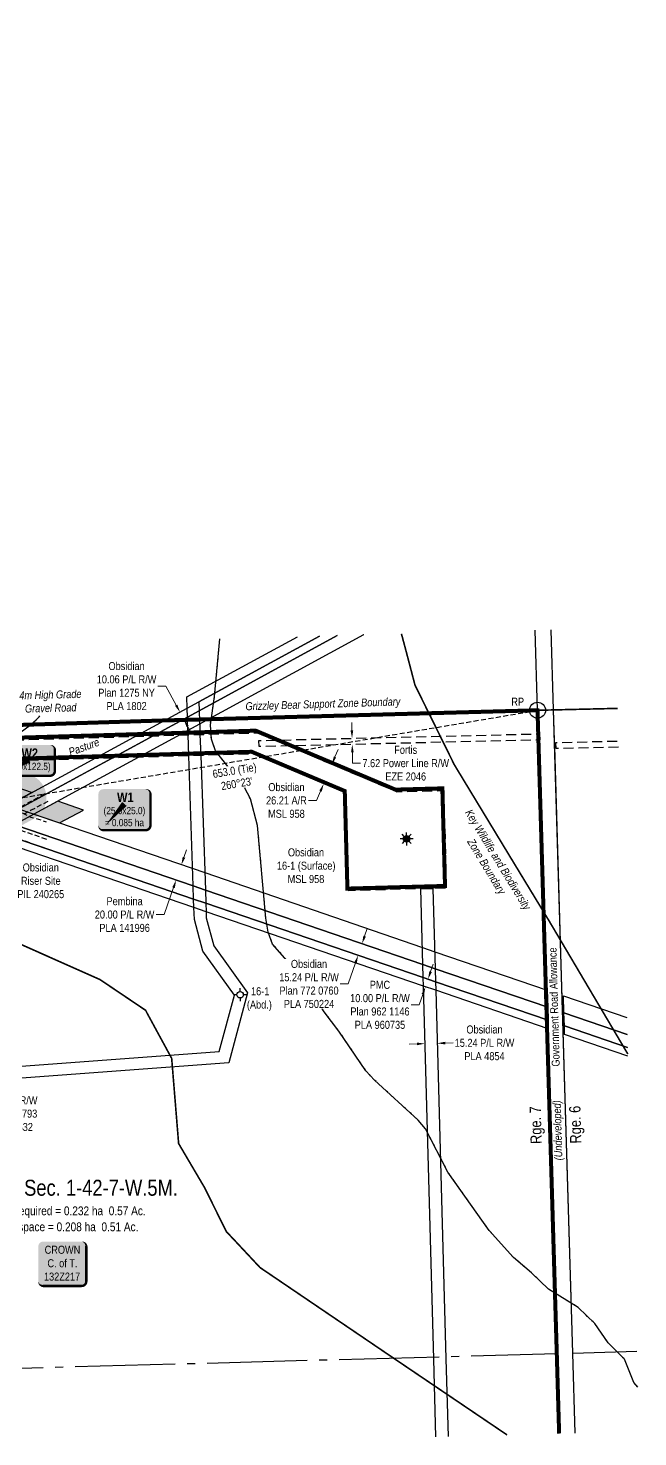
# Model space of a CAD drawing. Extents: x 633209 to 644713, y 5826006 to 5832721.
# Drawn here: x 643951 to 644713, y 5828551 to 5830312 of the extents above; entities that cross this region are included whole.
import ezdxf
from ezdxf.enums import TextEntityAlignment as Align

# ---------------------------------------------------------------- set-up
doc = ezdxf.new("R2010")
doc.units = 0
doc.header["$LTSCALE"] = 5
doc.header["$PDSIZE"] = 0.5
for name, pattern in [('DASHDOT2', [12.7, 6.35, -3.175, 0, -3.175]), ('foc-ACCESSROAD', [3.75, 2.5, -1.25]), ('foc-FLOWLINE', [3.75, 2.5, -1.25]), ('foc-QUARTERLINE', [33, 25, -3, 2, -3]), ('foc-TIELINE', [1.875, 1.25, -0.625]), ('foc-WHEELTRACKS', [2, 0.4, -1.6]), ('UG_PIPE', [1.875, 1.25, -0.625])]:
    doc.linetypes.add(name, pattern=pattern)
doc.layers.get('Defpoints').update_dxf_attribs({"color": 9})
for name, color, linetype in [('35', 37, 'Continuous'), ('AS-DRILL-T', 8, 'Continuous'), ('AS-OWNER', 7, 'Continuous'), ('AS-PIPE-UG', 44, 'UG_PIPE'), ('AS-WILDLIFE', 131, 'DASHDOT2'), ('C-RW', 13, 'Continuous'), ('C-SYMBOL', 7, 'Continuous'), ('C-WS', 13, 'foc-ACCESSROAD'), ('C-WS-S', 8, 'Continuous'), ('CG-NOTES', 7, 'Continuous'), ('D-TXT', 6, 'Continuous'), ('F-EZE', 190, 'foc-FLOWLINE'), ('F-RW', 190, 'Continuous'), ('GRL', 7, 'Continuous'), ('L-AREAREQUIRED', 7, 'Continuous'), ('L-AREAWORK', 5, 'Continuous'), ('L-BD', 7, 'Continuous'), ('L-QSEC', 8, 'foc-QUARTERLINE'), ('L-ROAD-T', 7, 'Continuous'), ('L-SEC', 7, 'Continuous'), ('L-TIE', 7, 'foc-TIELINE'), ('P-BUFFER-H 30m', 51, 'Continuous'), ('P-TEMP-BLOCKS', 250, 'Continuous'), ('P-TEMP-H', 41, 'Continuous'), ('P-TEMP_WORKSPACE', 46, 'Continuous'), ('T-WATER-P3', 160, 'foc-WHEELTRACKS')]:
    doc.layers.add(name, color=color, linetype=linetype)
doc.layers.add('AS-FMA BOUNDARY', color=7, linetype='Continuous', true_color=0x008f47, transparency=0.7)
for name, color, linetype, lineweight in [('C-AR-T', 13, 'Continuous', 9), ('C-RW-T', 13, 'Continuous', 9), ('C-WS-T', 13, 'Continuous', 9), ('F-EZE-T', 190, 'Continuous', 9), ('F-RW-T', 190, 'Continuous', 9), ('F-WS-T', 190, 'Continuous', 9), ('T-TEXT', 48, 'Continuous', 18)]:
    doc.layers.add(name, color=color, linetype=linetype, lineweight=lineweight)
doc.styles.add('100L', font='ARIALN.TTF', dxfattribs={"height": 11})
doc.styles.add('175L', font='ARIALN.TTF', dxfattribs={"height": 20})
doc.styles.add('80', font='ARIALN.TTF', dxfattribs={"height": 10})
doc.styles.add('80CG', font='ARIALN.TTF', dxfattribs={"height": 10})
doc.styles.add('80L', font='ARIALN.TTF', dxfattribs={"height": 10})
doc.styles.add('80LS', font='ARIALNI.TTF', dxfattribs={"height": 10})
doc.styles.add('BOLD', font='ARIALNB.TTF')
doc.styles.add('foc-LtypeFont', font='ARIALN.TTF', dxfattribs={"height": 7.349999999999999})
doc.styles.add('MtXpl_Arial_Narrow', font='ARIALNI.TTF')
doc.linetypes.add('foc-TOPO-flowdirection-NOLINE', pattern='A,0,[">",foc-LtypeFont,S=0.3,R=0,X=0,Y=-0.945],-20,[">",foc-LtypeFont,S=0.3,R=0,X=0,Y=-0.945],0', length=20)
doc.dimstyles.new('Compass 5 000', dxfattribs={"dimscale": 5, "dimtxt": 9, "dimasz": 2, "dimexe": 0.2, "dimexo": 0.0625, "dimgap": 0.5, "dimtad": 0, "dimtih": 1, "dimtoh": 1, "dimzin": 0, "dimdsep": 46, "dimtxsty": '80CG', "dimcen": 0.1, "dimse1": 1, "dimse2": 1, "dimclrd": 256, "dimclrt": 256, "dimaunit": 1, "dimadec": 4, "dimazin": 0, "dimtfac": 0.06, "dimtofl": 0, "dimtmove": 0, "dimatfit": 1, "dimfxl": 0.2, "dimtolj": 1, "dimtzin": 0, "dimlwd": -1, "dimarcsym": 0})

# ---------------------------------------------------------------- blocks, each defined once
blk = doc.blocks.new('GABD')
for p, q in [((-0.8077887898243716, 0), (-1.615577579648743, 0)), ((0, 0.8077887898252811), (0, 1.615577579648743)), ((1.615577579648743, 0), (0.8077887898243716, 0)), ((0, -0.8077887898252811), (0, -1.615577579648743))]:
    blk.add_line(p, q)
blk.add_circle((0, 0), 0.8)
blk = doc.blocks.new('label_road_undeveloped')
at = {"layer": 'L-ROAD-T', "style": '80L'}
blk.add_text('Government Road Allowance', height=10, dxfattribs=at).set_placement((0, 0), align=Align.MIDDLE_CENTER)
at = {"layer": 'T-TEXT', "style": '80LS'}
blk.add_text('(Undeveloped)', height=10, dxfattribs=at).set_placement((-154.1875899369188, 0), align=Align.MIDDLE_CENTER)
blk = doc.blocks.new('*D406')
at = {"layer": 'C-AR-T', "transparency": 16777216}
for p, q in [((644334.5511804845, 5829401.170860634), (644338.4393686478, 5829410.384003029)), ((644311.6168501575, 5829346.82748985), (644301.6168501577, 5829346.82748985)), ((644316.577433822, 5829358.581695599), (644311.6168501575, 5829346.82748985))]:
    blk.add_line(p, q, dxfattribs=at)
for points in [[(644333.0156567518, 5829401.818891995), (644336.0867042174, 5829400.522829274), (644330.6629923207, 5829391.957718238)], [(644315.0419100893, 5829359.229726959), (644318.1129575549, 5829357.933664238), (644320.4656219853, 5829367.794837995)]]:
    blk.add_solid(points, dxfattribs=at)
at = {"layer": 'Defpoints', "color": 0, "transparency": 16777216}
for p in [(644310.1929937897, 5829400.596595461), (644299.9956234545, 5829376.433715218), (644320.4656219853, 5829367.794837995)]:
    blk.add_point(p, dxfattribs=at)
at = {"layer": 'C-AR-T', "transparency": 16777216, "insert": (644273.8815159143, 5829346.82748985), "char_height": 10, "attachment_point": 5, "style": '80CG'}
blk.add_mtext('\\A1;Obsidian\\P26.21 A/R\\PMSL 958', dxfattribs=at)
blk = doc.blocks.new('*D449')
at = {"layer": 'C-RW-T', "transparency": 16777216}
for p, q in [((644123.1979599935, 5829489.78240733), (644113.1979599935, 5829489.78240733)), ((644136.1691867937, 5829465.848830476), (644123.1979599935, 5829489.78240733)), ((644150.4134437693, 5829439.566349696), (644155.1783217182, 5829430.774538841))]:
    blk.add_line(p, q, dxfattribs=at)
for points in [[(644137.6344886031, 5829466.642976801), (644134.7038849848, 5829465.054684151), (644140.9340647426, 5829457.057019619)], [(644151.8787455787, 5829440.360496022), (644148.9481419604, 5829438.772203372), (644145.64856582, 5829448.358160554)]]:
    blk.add_solid(points, dxfattribs=at)
at = {"layer": 'Defpoints', "color": 0, "transparency": 16777216}
for p in [(644145.64856582, 5829448.358160554), (643823.6137849875, 5829285.07966153), (643828.3282860648, 5829276.380802464)]:
    blk.add_point(p, dxfattribs=at)
at = {"layer": 'C-RW-T', "transparency": 16777216, "insert": (644074.1120118359, 5829489.782407329), "char_height": 10, "attachment_point": 5, "style": '80CG'}
blk.add_mtext('\\A1;Obsidian\\P10.06 P/L R/W\\PPlan 1275 NY\\PPLA 1802', dxfattribs=at)
blk = doc.blocks.new('*D455')
at = {"layer": 'C-RW-T', "transparency": 16777216}
for p, q in [((644437.0747815089, 5829042.590777608), (644427.0786113762, 5829042.314041851)), ((644472.3114593527, 5829043.566276081), (644482.3076294913, 5829043.843011838))]:
    blk.add_line(p, q, dxfattribs=at)
for points in [[(644472.2653367267, 5829045.232304437), (644472.3575819789, 5829041.900247726), (644462.3152892201, 5829043.289540324)], [(644437.0286588828, 5829044.256805964), (644437.120904135, 5829040.924749252), (644447.0709516415, 5829042.867513364)]]:
    blk.add_solid(points, dxfattribs=at)
at = {"layer": 'Defpoints', "color": 0, "transparency": 16777216}
for p in [(644447.0709516415, 5829042.867513364), (644448.7713729676, 5828981.445378843), (644464.0157105462, 5828981.867405803)]:
    blk.add_point(p, dxfattribs=at)
at = {"layer": 'C-RW-T', "transparency": 16777216, "insert": (644521.3935776496, 5829043.843011838), "char_height": 10, "attachment_point": 5, "style": '80CG'}
blk.add_mtext('\\A1;Obsidian\\P15.24 P/L R/W\\PPLA 4854', dxfattribs=at)
blk = doc.blocks.new('*D499')
at = {"layer": 'Defpoints', "color": 0, "transparency": 16777216}
for p in [(644356.076680223, 5829416.873506327), (644473.9048935893, 5829427.313234131), (644474.086835232, 5829419.690035525)]:
    blk.add_point(p, dxfattribs=at)
at = {"layer": 'F-EZE-T', "transparency": 16777216}
for p, q in [((644355.6561381518, 5829434.49385802), (644355.4175377232, 5829444.491011106)), ((644356.3152806516, 5829406.876353241), (644356.6364708282, 5829393.418760626)), ((644356.6364708282, 5829393.418760626), (644366.6364708281, 5829393.418760626))]:
    blk.add_line(p, q, dxfattribs=at)
for points in [[(644357.3223303328, 5829434.533624758), (644353.9899459708, 5829434.454091282), (644355.8947385803, 5829424.496704933)], [(644357.9814728326, 5829406.916119979), (644354.6490884706, 5829406.836586502), (644356.076680223, 5829416.873506327)]]:
    blk.add_solid(points, dxfattribs=at)
at = {"layer": 'F-EZE-T', "transparency": 16777216, "insert": (644422.9427464071, 5829393.418760625), "char_height": 10, "attachment_point": 5, "style": '80CG'}
blk.add_mtext('\\A1;Fortis\\P7.62 Power Line R/W\\PEZE 2046', dxfattribs=at)
blk = doc.blocks.new('*D545')
at = {"layer": 'Defpoints', "color": 0, "transparency": 16777216}
for p in [(643860.760382547, 5829008.795373584), (643861.8682392603, 5828993.841497859), (643874.187295943, 5828994.75415421)]:
    blk.add_point(p, dxfattribs=at)
at = {"layer": 'F-RW-T', "transparency": 16777216}
for p, q in [((643872.340614784, 5829019.68069951), (643871.6017903388, 5829029.653369084)), ((643874.9261203883, 5828984.781484636), (643876.4884795274, 5828963.692724584)), ((643876.4884795274, 5828963.692724584), (643886.4884795274, 5828963.692724584))]:
    blk.add_line(p, q, dxfattribs=at)
for points in [[(643874.0027263798, 5829019.803836918), (643870.6785031881, 5829019.557562102), (643873.0794392296, 5829009.708029935)], [(643876.5882319841, 5828984.904622043), (643873.2640087924, 5828984.658347228), (643874.187295943, 5828994.75415421)]]:
    blk.add_solid(points, dxfattribs=at)
at = {"layer": 'F-RW-T', "transparency": 16777216, "insert": (643925.5744276862, 5828963.692724584), "char_height": 10, "attachment_point": 5, "style": '80CG'}
blk.add_mtext('\\A1;Loyal\\P15.00 P/L R/W\\PPlan 032 3793\\PPLA 982832', dxfattribs=at)
blk = doc.blocks.new('GAS')
h = blk.add_hatch(color=255)
h.dxf.hatch_style = 1
edge = h.paths.add_edge_path()
edge.add_arc((0, 0), 0.9, 0, 360)
for p, q in [((-0.8077887898725749, 0), (-1.615577579628734, 0)), ((-0.5711929310346023, 0.5711929297831376), (-1.142385862069204, 1.142385861385264)), ((0, 0.8077887887338874), (0, 1.615577579286764)), ((0.5711929310309642, 0.5711929297831376), (1.142385862065566, 1.142385861385264)), ((1.615577579625096, 0), (0.8077887898689368, 0)), ((-0.5711929310346023, -0.5711929316021271), (-1.142385862069204, -1.142385863204253)), ((0, -0.8077887905528768), (0, -1.615577581105753)), ((1.142385862065566, -1.142385863204253), (0.5711929310309642, -0.5711929316021271))]:
    blk.add_line(p, q)
blk.add_circle((0, 0), 0.8000000000000003)
blk = doc.blocks.new('*D560')
at = {"layer": 'Defpoints', "color": 0, "transparency": 16777216}
for p in [(644135.3573680122, 5829268.702505535), (644128.8484068043, 5829249.791371843), (644136.0602988859, 5829247.309134312)]:
    blk.add_point(p, dxfattribs=at)
at = {"layer": 'F-RW-T', "transparency": 16777216}
for p, q in [((644145.82375065, 5829275.675863767), (644149.0782412065, 5829285.13145953)), ((644132.8058083297, 5829237.85353855), (644121.2201483927, 5829204.192566087)), ((644121.2201483927, 5829204.192566087), (644111.2201483925, 5829204.192566087))]:
    blk.add_line(p, q, dxfattribs=at)
for points in [[(644144.247818023, 5829276.21827886), (644147.3996832771, 5829275.133448674), (644142.5692600938, 5829266.220268005)], [(644131.2298757026, 5829238.395953643), (644134.3817409568, 5829237.311123458), (644136.0602988859, 5829247.309134312)]]:
    blk.add_solid(points, dxfattribs=at)
at = {"layer": 'F-RW-T', "transparency": 16777216, "insert": (644071.6805849541, 5829204.192566087), "char_height": 10, "attachment_point": 5, "style": '80CG'}
blk.add_mtext('\\A1;Pembina\\P20.00 P/L R/W\\PPLA 141996', dxfattribs=at)
blk = doc.blocks.new('*U562')
at = {"true_color": 0xff8aff}
h = blk.add_hatch(color=211, dxfattribs=at)
edge = h.paths.add_edge_path()
edge.add_line((-26.49999999999999, -32.82624229509383), (26.49999999999998, -32.82624229509383))
edge.add_arc((26.49999999999999, -26.82624229509383), 6, 269.9999999999999, 360)
edge.add_line((32.49999999999999, -26.82624229509383), (32.49999999999999, 12.5))
edge.add_arc((26.49999999999999, 12.5), 6, 0, 90)
edge.add_line((26.49999999999999, 18.5), (-26.49999999999999, 18.5))
edge.add_arc((-26.49999999999999, 12.5), 6, 90, 180)
edge.add_line((-32.49999999999999, 12.5), (-32.49999999999999, -26.82624229509383))
edge.add_arc((-26.49999999999999, -26.82624229509383), 6, 180, 269.9999999999999)
at = {"color": 250, "flags": 128}
blk.add_lwpolyline([(-26.49999999999999, -32.82624229509383, 3, 3, 0), (26.49999999999998, -32.82624229509383, 3, 3, 0.414213562373095), (32.49999999999999, -26.82624229509383, 3, 3, 0), (32.49999999999999, 12.5, 3, 0, 0.414213562373095), (26.49999999999999, 18.5, 0, 0, 0), (-26.49999999999999, 18.5, 0, 0, 0.414213562373095), (-32.49999999999999, 12.5, 0, 0, 0), (-32.49999999999999, -26.82624229509383, 0, 3, 0.414213562373095)], format="xyseb", close=True, dxfattribs=at)
at = {"flags": 128}
blk.add_lwpolyline([(-23.59081297378783, -26.84992034721587, 0, 7.5, 0), (-3.398394867633905e-15, 0, 0, 0, 0)], format="xyseb", dxfattribs=at)
at = {"color": 250}
for tag, p, height, style in [('TEMP_AREA_W1_001', (-9.212824010914055, 2.244292974654144), 12, 'BOLD'), ('ENTER_TEXT_001', (-30.65586630286495, -12.77706553451505), 9, '80')]:
    blk.add_attdef(tag, p, '', height=height, dxfattribs=dict(at, style=style))
blk = doc.blocks.new('*U564')
at = {"true_color": 0xff8aff}
h = blk.add_hatch(color=211, dxfattribs=at)
edge = h.paths.add_edge_path()
edge.add_line((-26.49999999999998, -20), (26.49999999999998, -20))
edge.add_arc((26.49999999999998, -14), 6, 270, 360)
edge.add_line((32.49999999999998, -14), (32.49999999999998, 12.5))
edge.add_arc((26.49999999999998, 12.5), 6, 0, 90)
edge.add_line((26.49999999999998, 18.5), (-26.49999999999998, 18.5))
edge.add_arc((-26.49999999999998, 12.5), 6, 90, 180)
edge.add_line((-32.49999999999998, 12.5), (-32.49999999999998, -14))
edge.add_arc((-26.49999999999998, -14), 6, 180, 270)
at = {"color": 250, "flags": 128}
blk.add_lwpolyline([(-26.49999999999998, -20, 3, 3, 0), (26.49999999999998, -20, 3, 3, 0.414213562373095), (32.49999999999998, -14, 3, 3, 0), (32.49999999999998, 12.5, 3, 0, 0.414213562373095), (26.49999999999998, 18.5, 0, 0, 0), (-26.49999999999998, 18.5, 0, 0, 0.414213562373095), (-32.49999999999998, 12.5, 0, 0, 0), (-32.49999999999998, -14, 0, 3, 0.414213562373095)], format="xyseb", close=True, dxfattribs=at)
at = {"flags": 128}
blk.add_lwpolyline([(-20.14958716078456, -12.92449809971666, 0, 7.5, 0), (-3.398394867633905e-15, 0, 0, 0, 0)], format="xyseb", dxfattribs=at)
at = {"color": 250}
for tag, p, height, style in [('TEMP_AREA_W1_001', (-9.212824010914055, 2.244292974654144), 12, 'BOLD'), ('ENTER_TEXT_001', (-30.65586630286495, -12.77706553451505), 9, '80')]:
    blk.add_attdef(tag, p, '', height=height, dxfattribs=dict(at, style=style))
blk = doc.blocks.new('RP')
at = {"layer": '35', "color": 3}
blk.add_circle((0, 0), 10, dxfattribs=at)
at = {"layer": '35', "color": 3, "style": '80'}
blk.add_attdef('RP_001', (-32.73947485243853, 5.754369554757101), '', height=10, dxfattribs=at)
blk = doc.blocks.new('*D740')
at = {"layer": 'Defpoints', "color": 0, "transparency": 16777216}
for p in [(644420.04381287, 5829123.371854543), (644423.2901198207, 5829132.854689177), (644447.5954914938, 5829113.939948444)]:
    blk.add_point(p, dxfattribs=at)
at = {"layer": 'F-RW-T', "transparency": 16777216}
for p, q in [((644454.0806216472, 5829132.883756827), (644457.3194448496, 5829142.344730575)), ((644444.3566682911, 5829104.478974695), (644439.8710844971, 5829091.376070378)), ((644439.8710844971, 5829091.376070378), (644429.8710844968, 5829091.376070378))]:
    blk.add_line(p, q, dxfattribs=at)
for points in [[(644452.5037926892, 5829133.423560694), (644455.6574506052, 5829132.343952959), (644450.8417984445, 5829123.422783079)], [(644442.7798393331, 5829105.018778563), (644445.9334972491, 5829103.939170828), (644447.5954914938, 5829113.939948444)]]:
    blk.add_solid(points, dxfattribs=at)
at = {"layer": 'F-RW-T', "transparency": 16777216, "insert": (644390.7851363397, 5829091.376070377), "char_height": 10, "attachment_point": 5, "style": '80CG'}
blk.add_mtext('\\A1;PMC\\P10.00 P/L R/W\\PPlan 962 1146\\PPLA 960735', dxfattribs=at)
blk = doc.blocks.new('*D741')
at = {"layer": 'C-RW-T', "transparency": 16777216}
for p, q in [((644371.6386350526, 5829177.214969358), (644374.8761727009, 5829186.6763831)), ((644360.2267247711, 5829143.864683904), (644351.2002729119, 5829117.485686985)), ((644351.2002729119, 5829117.485686985), (644341.2002729119, 5829117.485686984))]:
    blk.add_line(p, q, dxfattribs=at)
for points in [[(644370.0617327625, 5829177.754558966), (644373.2155373429, 5829176.67537975), (644368.4010974041, 5829167.753555618)], [(644358.649822481, 5829144.404273512), (644361.8036270614, 5829143.325094296), (644363.4642624196, 5829153.326097645)]]:
    blk.add_solid(points, dxfattribs=at)
at = {"layer": 'Defpoints', "color": 0, "transparency": 16777216}
for p in [(644343.059454689, 5829176.425042206), (644338.1226197043, 5829161.997584233), (644363.4642624196, 5829153.326097645)]:
    blk.add_point(p, dxfattribs=at)
at = {"layer": 'C-RW-T', "transparency": 16777216, "insert": (644302.1143247536, 5829117.485686985), "char_height": 10, "attachment_point": 5, "style": '80CG', "bg_fill": 3, "box_fill_scale": 1.1, "bg_fill_color": 256, "bg_fill_true_color": 13158600, "bg_fill_transparency": 0}
blk.add_mtext('\\A1;Obsidian\\P15.24 P/L R/W\\PPlan 772 0760\\PPLA 750224', dxfattribs=at)
blk = doc.blocks.new('*U384')
h = blk.add_hatch(color=255)
edge = h.paths.add_edge_path()
edge.add_line((-23.99999999999998, -28.5), (23.99999999999998, -28.5))
edge.add_arc((23.99999999999998, -22.49999999999999), 6.000000000000007, 269.9999999999999, 359.9999999999999)
edge.add_line((29.99999999999999, -22.5), (29.99999999999999, 21))
edge.add_arc((23.99999999999998, 20.99999999999999), 6.000000000000007, 6.785183320455494e-14, 90.00000000000007)
edge.add_line((23.99999999999998, 27), (-23.99999999999998, 27))
edge.add_arc((-23.99999999999998, 20.99999999999999), 6.000000000000007, 89.99999999999993, 179.9999999999999)
edge.add_line((-29.99999999999999, 21), (-29.99999999999999, -22.5))
edge.add_arc((-23.99999999999998, -22.49999999999999), 6.000000000000007, 180, 270.0000000000001)
at = {"color": 14, "flags": 128}
blk.add_lwpolyline([(-23.99999999999998, -28.5, 3, 3, 0), (23.99999999999998, -28.5, 3, 3, 0.4142135623730951), (29.99999999999999, -22.5, 3, 3, 0), (29.99999999999999, 21, 3, 0, 0.4142135623730951), (23.99999999999998, 27, 0, 0, 0), (-23.99999999999998, 27, 0, 0, 0.4142135623730951), (-29.99999999999999, 21, 0, 0, 0), (-29.99999999999999, -22.5, 0, 3, 0.4142135623730951)], format="xyseb", close=True, dxfattribs=at)
at = {"color": 14, "style": '80'}
blk.add_attdef('ENTER_TEXT_001', (-26.84515688949523, -4.918144611186903), '', height=10, dxfattribs=at)

msp = doc.modelspace()

# ---------------------------------------------------------------- hatches: boundary and pattern name
at = {"layer": 'P-BUFFER-H 30m'}
h = msp.add_hatch(color=256, dxfattribs=at)
h.dxf.hatch_style = 1
edge = h.paths.add_edge_path()
edge.add_arc((642979.6048963666, 5829679.84620979), 29.99051038357252, 71.31827251359078, 91.50438268113788, ccw=False)
edge.add_line((642989.2111835658, 5829708.256594499), (643079.9177834857, 5829677.586342813))
edge.add_arc((643070.3114961821, 5829649.175958108), 29.99051041349835, 71.12182234120081, 71.31827232232303, ccw=False)
edge.add_line((643080.0151374865, 5829677.553238815), (643953.7378372825, 5829378.782836175))
edge.add_arc((643944.0341960668, 5829350.405555425), 29.99051042533247, -61.45759859256259, 71.12182252804058, ccw=False)
edge.add_line((643958.3639316531, 5829324.059979068), (643940.4743895467, 5829314.329601385))
edge.add_arc((643926.1446539684, 5829340.675177709), 29.99051039267617, 251.1218225404981, 298.54240142371145, ccw=False)
edge.add_line((643916.4410127695, 5829312.297896989), (643055.8290074201, 5829606.585083825))
edge.add_line((643055.8290074201, 5829606.585083825), (642980.8632164806, 5829631.932960144))
edge.add_line((642980.8632164806, 5829631.932960144), (642978.8175430744, 5829709.826383036))
at = {"layer": 'P-TEMP-H'}
h = msp.add_hatch(color=256, dxfattribs=at)
h.dxf.hatch_style = 1
h.paths.add_polyline_path([(643944.0341960791, 5829350.405555401), (643819.9035424488, 5829392.852163944), (643848.3405733386, 5829393.693241479), (643955.9605574764, 5829356.892473906)])
h = msp.add_hatch(color=256, dxfattribs=at)
h.dxf.hatch_style = 1
h.paths.add_polyline_path([(643958.3378750848, 5829329.667481187), (643990.454629072, 5829318.686472497), (644020.2715632304, 5829334.90432917), (643988.1548092371, 5829345.88533786)])

# ---------------------------------------------------------------- linework, layer by layer
at = {"layer": 'AS-FMA BOUNDARY', "const_width": 4.999999999999843, "flags": 128}
for points in [[(643787.5598870958, 5829436.452262416), (644119.6951552344, 5829446.817100576), (644141.8622161725, 5829447.419046688), (644148.6747037045, 5829447.604333262), (644163.6683946562, 5829448.011139666), (644174.9190064801, 5829448.317483604), (644587.6635053909, 5829459.548458341), (644588.4655503344, 5829432.743908738), (644588.6938595296, 5829425.121979387), (644598.6944768111, 5829091.022763708), (644599.1814019281, 5829074.754736809), (644599.5022013938, 5829064.023192026), (644611.7280666718, 5828655.551454858), (644614.6688105435, 5828555.626592862)], [(643911.1825037588, 5829398.2580629), (644037.3410317766, 5829401.982064263), (644059.6067925345, 5829402.639594288), (644092.7881015989, 5829403.626523876), (644150.126705922, 5829405.323147668), (644165.1175982191, 5829405.767208825), (644230.528868627, 5829407.703817963), (644346.7794373338, 5829358.64302352), (644350.1023504292, 5829236.688228923), (644440.0438453483, 5829239.138781495), (644455.2880766913, 5829239.554564225), (644472.0568910638, 5829240.01109409), (644468.7339759928, 5829361.965948392), (644410.1423106827, 5829360.36929861), (644299.8444330973, 5829406.917212781), (644282.7400752428, 5829414.135958296), (644274.4786856237, 5829417.622657168), (644257.3713366684, 5829424.842200479), (644235.463833797, 5829434.088175151), (644164.2178126784, 5829431.978416782), (644149.2261246279, 5829431.535131967), (644143.8549956805, 5829431.375776066), (644110.5759866775, 5829430.373494816), (644088.315271506, 5829429.724484346), (643910.4067824337, 5829424.473710964)]]:
    msp.add_lwpolyline(points, dxfattribs=at)
at = {"layer": 'AS-PIPE-UG', "flags": 128}
for points in [[(643189.2669999934, 5829585.301), (643209.173, 5829580.542), (643273.697, 5829558.877), (643355.01, 5829531.015000053), (643440.079, 5829501.324), (643523.738, 5829473.684000053), (643644.255, 5829429.224000053), (643781.331, 5829381.355), (643808.7519999933, 5829371.591), (643842.0719999934, 5829359.895), (643868.139, 5829351.224), (643877.538, 5829347.921), (643884.785, 5829345.848), (643892.822, 5829344.981), (643900.243, 5829344.644), (643907.589, 5829343.591000053), (643917.456, 5829340.591), (643926.5879999934, 5829337.073), (643936.215, 5829333.539000053), (643945.687, 5829330.605), (643954.627, 5829325.862), (643964.2549999934, 5829323.464), (643973.7949999934, 5829320.282000053)], [(643884.2279999934, 5829307.622), (643901.524, 5829317.124), (643918.4079999934, 5829326.106), (643935.72, 5829335.385), (643952.3829999934, 5829344.561), (643971.562, 5829354.955)], [(643975.8789999933, 5829345.722), (643954.8969999934, 5829334.591), (643931.697, 5829321.676), (643906.802, 5829307.819), (643889.669, 5829297.765)], [(643971.014, 5829287.648), (643954.403, 5829293.314000053), (643935.942, 5829299.735000053), (643917.97, 5829306.46), (643893.433, 5829314.720000053), (643869.759, 5829324.049), (643853.5199999934, 5829329.072000053)], [(643974.3059999933, 5829298.178000053), (643956.52, 5829304.361), (643939.4389999934, 5829310.138), (643925.9429999933, 5829314.708000053), (643910.4109999933, 5829320.166), (643899.201, 5829324.359000053), (643883.1429999965, 5829329.714)]]:
    msp.add_lwpolyline(points, dxfattribs=at)
at = {"layer": 'AS-WILDLIFE', "const_width": 1.999999999999938, "flags": 128}
for points in [[(644549.5650762748, 5828553.862546411), (644396.3750841912, 5828657.499919349), (644240.9374039202, 5828763.000110634), (644211.5000667922, 5828794.50002474), (644198.8125053272, 5828807.999974534), (644171.5624474655, 5828862.999995764), (644139.187557613, 5828918.000096292), (644130.5000633681, 5829024.500055253), (644099.4999603836, 5829081.499904611), (644097.9999659728, 5829084.500053531), (644040.8749809134, 5829123.000135364), (643992.4999815094, 5829144.499928889), (643901.6250591646, 5829185.000107176), (643778.8749781772, 5829218.500093116), (643768.3749542676, 5829221.500034425), (643726.7499959769, 5829250.999942412), (643702.1249289599, 5829283.500048029), (643663.0000046627, 5829335.000033253), (643580.3749817215, 5829525.500024695), (643511.0625617547, 5829673.499898795), (643498.249972012, 5829701.000025016), (643488.1873864756, 5829724.50001476), (643443.0625039439, 5829831.499938623), (643437.3750172051, 5829841.999998791), (643410.5625574044, 5829891.999937068), (643358.250051954, 5829936.000046888), (643256.1875051775, 5830002.999988552), (643218.0624753805, 5830027.9998763), (643159.1249657725, 5830065.499997203), (642911.8749642845, 5830221.999936695), (642850.6874912628, 5830260.999974252), (642813.2500694697, 5830284.500000831), (642795.4236981369, 5830311.12781576)], [(644417.6282846852, 5829555.118296805), (644423.8124834928, 5829531.999963897), (644434.5624633244, 5829490.999952588), (644474.812543024, 5829409.499944374), (644483.6874811688, 5829391.500073099), (644553.6874671171, 5829276.000102358), (644602.000067059, 5829196.500036692), (644700.5377572041, 5829029.851000176)], [(644687.6048010335, 5829461.932972719), (644607.769354292, 5829460.028192343), (644587.6635393344, 5829459.548418267), (643787.5599382569, 5829436.452237485), (643199.9452327839, 5829421.795807472), (642967.2775185963, 5829415.455827618), (642164.4447134996, 5829390.111839315), (641360.7709882855, 5829364.659514971), (641340.6705358253, 5829364.023134226), (641265.5473445965, 5829361.806932187), (641240.7450539572, 5829361.075234933)]]:
    msp.add_lwpolyline(points, dxfattribs=at)
at = {"layer": 'C-RW'}
for points in [[(643792.3775127396, 5829267.917317381), (644149.7557537775, 5829462.300451452), (644164.4900831192, 5829470.314663806), (644315.1638908074, 5829552.268301709)], [(644337.3306014145, 5829552.876904915), (644164.8663684736, 5829459.071143274), (644150.1424193586, 5829451.062576817), (643792.6997638603, 5829256.644406854)], [(644315.1638908074, 5829552.268301709), (644315.2366374282, 5829552.307059452)], [(644337.4034857437, 5829552.91566644), (644337.3306014145, 5829552.876904915)], [(643936.9760172941, 5829315.402288531), (644157.3859735745, 5829239.969120116), (644172.5625839487, 5829234.775472198), (644444.3331355838, 5829141.765386569), (644459.7349277252, 5829136.493773086), (644600.3615350205, 5829088.365914376), (644600.3615350205, 5829088.365914376), (644600.8484601335, 5829072.097887529), (644460.1850005103, 5829120.229768137), (644444.7835648352, 5829125.499991492), (644173.1222333119, 5829218.457958751), (644157.9468117838, 5829223.650941529), (643918.7675175432, 5829305.493263095)], [(644460.6752084139, 5828551.453992344), (644457.9838913797, 5828648.673413646), (644445.0795251961, 5829114.801251922), (644444.7835648352, 5829125.499991492), (644444.3331355838, 5829141.765386569), (644441.7109035576, 5829236.481932215), (644456.9551348902, 5829236.897714891), (644459.7349277252, 5829136.493773086), (644460.1850005103, 5829120.229768137), (644460.4814186384, 5829109.529039379), (644473.2286835425, 5828649.086975408), (644475.9200128223, 5828551.867064614)], [(644700.2928897793, 5829038.03186768), (644621.1771505905, 5829065.117806189), (644620.6914590043, 5829081.356339642), (644699.8065230901, 5829054.281074353)]]:
    msp.add_lwpolyline(points, dxfattribs=at)
at = {"layer": 'C-WS', "flags": 128}
msp.add_lwpolyline([(643219.0838912436, 5829419.601935889), (643221.4392950179, 5829400.844547664), (643251.7133606261, 5829401.734778637), (643252.1038427345, 5829401.749737477), (643294.2737221323, 5829402.98702242), (643311.0900007181, 5829403.480521927), (643322.3544086483, 5829403.811125723), (643560.7094170615, 5829410.822213947), (643578.9479121099, 5829411.421615006), (643607.0951825358, 5829412.347617268), (643650.1265995792, 5829413.762070015), (643742.5376483218, 5829416.802505624), (643789.9298311609, 5829418.20421258), (643912.0738406337, 5829421.816861716), (644089.982329702, 5829427.067635012), (644112.2430448842, 5829427.716645483), (644145.5220538899, 5829428.718926733), (644150.8931828373, 5829428.878282634), (644165.8848708879, 5829429.321567502), (644237.1308919998, 5829431.431325818), (644259.0383948713, 5829422.185351151), (644276.1457438199, 5829414.965807836), (644284.4071334456, 5829411.479108963), (644301.5114912895, 5829404.260363447), (644411.8093688827, 5829357.712449277), (644470.4010341982, 5829359.30909909), (644473.7239492626, 5829237.354244724), (644456.9551348902, 5829236.897714891), (644441.7109035576, 5829236.481932215), (644351.769408628, 5829234.03137959), (644348.4464955366, 5829355.986174188), (644232.1959268259, 5829405.046968631), (644166.7846564191, 5829403.110359461), (644151.7937641247, 5829402.666298334), (644094.455159791, 5829400.969674543), (644061.2738507371, 5829399.982744955), (644039.0080899793, 5829399.32521493), (643912.8495619576, 5829395.601213514), (643790.6751135297, 5829391.987679307), (643743.3133115037, 5829390.586871301), (643720.0309894243, 5829389.821190419), (643677.0080799687, 5829388.405781358), (643648.8728902696, 5829387.480338568), (643642.7735399156, 5829387.279393921), (643626.3122271636, 5829386.738436594), (643624.7560813288, 5829386.686860478), (643609.7425831758, 5829386.193648273), (643595.8274686942, 5829385.73638539), (643591.72420574, 5829385.601310039), (643561.4806316339, 5829384.606465579), (643336.4087593224, 5829377.982580942), (643325.1466130018, 5829377.647609377), (643308.3275001912, 5829377.156184673), (643284.5803497306, 5829376.462828035), (643264.6661445665, 5829375.876432444), (643253.7389690613, 5829375.555857751), (643224.7222537092, 5829374.702600201), (643225.2565864028, 5829370.453261273), (642988.831888553, 5829363.499934384), (642988.1580266476, 5829387.886490184), (643195.9936043081, 5829393.999288499), (643191.1989866473, 5829421.545254558), (643212.7420103769, 5829422.144516637), (643219.0838912436, 5829419.601935889)], close=True, dxfattribs=at)
at = {"layer": 'F-EZE', "flags": 128}
msp.add_lwpolyline([(644590.1326085371, 5829430.087059406), (644590.3609177296, 5829422.465130053), (644276.1457438199, 5829414.965807836), (644239.8301806323, 5829414.100482337), (644239.6015022747, 5829421.722491616), (644259.0383948713, 5829422.185351151), (644590.1326085371, 5829430.087059406)], close=True, dxfattribs=at)
msp.add_lwpolyline([(644689.0542615606, 5829413.507403446), (644610.8055610725, 5829411.640572744), (644610.5771776338, 5829419.261899682), (644688.8261390849, 5829421.128832688)], dxfattribs=at)
at = {"layer": 'F-RW', "flags": 128}
msp.add_lwpolyline([(643939.0709999934, 5829336.255), (644171.8107612979, 5829256.679170505), (644443.7417991194, 5829163.120339526), (644459.1439484946, 5829157.848837842), (644599.7212856007, 5829109.73804973), (644600.3611086485, 5829088.36590175), (644459.7349277252, 5829136.493773086), (644444.3331355838, 5829141.765386569), (644172.5625839487, 5829234.775472198), (644157.3859735745, 5829239.969120116), (643936.9760172941, 5829315.402288531), (643059.0473382806, 5829616.04972255), (642980.5835897892, 5829642.580348963), (642980.0243364064, 5829663.875126611), (643065.4839999934, 5829634.979)], close=True, dxfattribs=at)
at = {"layer": 'F-RW'}
for points in [[(643801.6932478962, 5829004.419361277), (644190.0426319462, 5829033.190380859), (644208.9998450901, 5829103.29646198), (644169.4980326497, 5829158.67042347), (644158.8270490372, 5829197.863507441), (644158.310123827, 5829212.972920003), (644157.9468117838, 5829223.650941529), (644157.3859735745, 5829239.969120116), (644151.7937641247, 5829402.666298334), (644150.8931828373, 5829428.878282634), (644150.7996016071, 5829431.587849402), (644150.3417619073, 5829444.947483929), (644150.1424193586, 5829451.062576817), (644149.7557537775, 5829462.300451452), (644149.2751817022, 5829476.218852503), (644287.8344146853, 5829551.554711441)], [(644315.2366374282, 5829552.307059452), (644315.1638908074, 5829552.268301709), (644164.4900831192, 5829470.314663806), (644164.8663684736, 5829459.071143274), (644165.335452855, 5829445.354290356), (644165.5322554287, 5829439.592683562), (644165.8848708879, 5829429.321567502), (644166.7846564191, 5829403.110359461), (644172.5625839487, 5829234.775472198), (644173.1222333119, 5829218.457958751), (644173.4900264998, 5829207.775864734), (644173.7519440321, 5829200.120405044), (644183.2627810477, 5829165.196783852), (644225.3325161352, 5829106.228335604), (644201.7365667134, 5829019.020616553), (643802.1193205079, 5828989.415003898)], [(643897.0512895915, 5829313.402693368), (644150.1424193586, 5829451.062576817), (644164.8663684736, 5829459.071143274), (644337.3306014145, 5829552.876904915), (644337.4034857436, 5829552.91566644)], [(644370.4555045264, 5829553.823133721), (644370.3823567932, 5829553.784365015), (644150.7066682816, 5829434.299617746), (643958.171897709, 5829329.577203671), (643904.2161573758, 5829300.229905252)]]:
    msp.add_lwpolyline(points, dxfattribs=at)
at = {"layer": 'F-RW', "flags": 128}
for points in [[(643918.7675175432, 5829305.493263095), (644157.9468117838, 5829223.650941529), (644173.1222333119, 5829218.457958751), (644444.7835648352, 5829125.499991492), (644460.1850005103, 5829120.229768137), (644600.8484601335, 5829072.097887529), (644600.8484601335, 5829072.097887529), (644601.1692596071, 5829061.366342609), (644460.4814186384, 5829109.529039379), (644445.0795251961, 5829114.801251922), (644173.4900264998, 5829207.775864734), (644158.310123827, 5829212.972920003), (643906.9323532508, 5829299.027509469)], [(644699.8065230901, 5829054.281074353), (644620.6914590043, 5829081.356339642), (644620.0515484835, 5829102.728486304), (644699.1668242477, 5829075.653012439)], [(644700.6131101466, 5829027.333505513), (644621.4976341827, 5829054.414881372), (644621.1771505905, 5829065.117806189), (644700.2928897793, 5829038.03186768)]]:
    msp.add_lwpolyline(points, dxfattribs=at)
at = {"layer": 'GRL'}
for points in [[(644687.6048487904, 5829461.931377199), (644607.7693344358, 5829460.0282214), (644604.8221714321, 5829560.257841493)], [(644634.772880621, 5828556.171331423), (644631.8303424154, 5828656.158089405), (644619.83057598, 5829057.071730651), (644619.5100923983, 5829067.774655499), (644619.0244007977, 5829084.013189028), (644609.1385028632, 5829414.297422077), (644608.9101194376, 5829421.918749014), (644607.7693344358, 5829460.0282214), (644687.6048571846, 5829461.931096839)]]:
    msp.add_lwpolyline(points, dxfattribs=at)
at = {"layer": 'L-QSEC'}
for p, q in [((644631.8299738016, 5828656.158466938), (644711.6509102297, 5828658.567511641)), ((643844.9965968202, 5828634.776306346), (644611.7281785215, 5828655.551782456))]:
    msp.add_line(p, q, dxfattribs=at)
at = {"layer": 'L-SEC'}
for p, q in [((644587.6636552041, 5829459.548235989), (644584.7183940351, 5829559.705877622)), ((644607.7654088937, 5829460.139353341), (644604.8212997866, 5829560.257817561)), ((644611.7281785215, 5828655.551782456), (644587.6636552041, 5829459.548235989)), ((644631.8296194699, 5828656.153441322), (644607.7650961392, 5829460.149894856)), ((644607.7691261837, 5829460.026500072), (644687.6050212019, 5829461.925617037)), ((644614.6689249804, 5828555.626596016), (644611.7281785215, 5828655.551782456)), ((644634.7720443425, 5828556.171308816), (644631.8299185012, 5828656.143366301))]:
    msp.add_line(p, q, dxfattribs=at)
at = {"layer": 'L-SEC', "flags": 128}
msp.add_lwpolyline([(644587.6635053909, 5829459.548458341), (643787.5599382569, 5829436.452237485), (642986.3113936868, 5829414.621555437)], dxfattribs=at)
at = {"layer": 'P-TEMP_WORKSPACE', "flags": 128}
for points in [[(643944.0341960791, 5829350.405555401), (643819.9035424488, 5829392.852163944), (643848.3405733386, 5829393.693241479), (643955.9605574764, 5829356.892473906)], [(643958.3378750848, 5829329.667481187), (643990.454629072, 5829318.686472497), (644020.2715632304, 5829334.90432917), (643988.1548092371, 5829345.88533786)]]:
    msp.add_lwpolyline(points, close=True, dxfattribs=at)

# ---------------------------------------------------------------- block references
at = {"layer": '35', "color": 5, "xscale": 0.99968368, "yscale": 0.99968368, "zscale": 0.99968368}
msp.add_blockref('RP', (644587.6635053909, 5829459.548458341), dxfattribs=at).add_auto_attribs({'RP_001': 'RP'})
at = {"layer": 'AS-DRILL-T', "color": 3, "xscale": 4.999999999999848, "yscale": 4.999999999999848, "zscale": 4.999999999999848}
msp.add_blockref('GABD', (644216.030616583, 5829104.006009709), dxfattribs=at)
at = {"layer": 'AS-OWNER'}
ref = msp.add_blockref('*U384', (643993.8392332095, 5828768.503927459), dxfattribs=at)
ref.add_attrib('ENTER_TEXT_001', 'CROWN', (643971.7792059244, 5828780.276324003), dxfattribs={"layer": '0', "color": 14, "height": 9.999999999999664, "style": '80'})
ref.add_attrib('ENTER_TEXT_002', 'C. of T.', (643975.2751131549, 5828763.432303994), dxfattribs={"layer": '0', "color": 14, "height": 9.999999999999664, "style": '80'})
ref.add_attrib('ENTER_TEXT_003', '132Z217', (643970.8856179299, 5828746.724709633), dxfattribs={"layer": '0', "color": 14, "height": 9.999999999999664, "style": '80'})
at = {"layer": 'C-WS-S', "xscale": 4.999999999999792, "yscale": 4.999999999999792, "zscale": 4.999999999999792, "rotation": 0.2260728010244115}
msp.add_blockref('GAS', (644424.068950239, 5829298.826501291), dxfattribs=at)
at = {"layer": 'CG-NOTES', "xscale": 0.9996836799999999, "yscale": 0.9996836799999999, "zscale": 0.9996836799999999, "rotation": 91.60030847652281}
msp.add_blockref('label_road_undeveloped', (644608.3930874608, 5829088.63716007), dxfattribs=at)
at = {"layer": 'P-TEMP-BLOCKS', "color": 3, "xscale": 0.99968368, "yscale": 0.99968368, "zscale": 0.99968368}
msp.add_blockref('*U564', (643952.0497160606, 5829397.691564001), dxfattribs=at).add_auto_attribs({'TEMP_AREA_W1_001': 'W2', 'ENTER_TEXT_001': '(10.0x122.5)'})
at = {"layer": 'P-TEMP-BLOCKS', "color": 3}
ref = msp.add_blockref('*U562', (644071.470232362, 5829342.486487618), dxfattribs=dict(at, xscale=0.99968368, yscale=0.99968368, zscale=0.99968368))
ref.add_attrib('TEMP_AREA_W1_001', 'W1', (644062.2603225516, 5829344.730070639), dxfattribs={"layer": '0', "color": 250, "height": 11.99620415999991, "style": 'BOLD'})
ref.add_attrib('ENTER_TEXT_001', '(25.0x25.0)', (644045.4054920428, 5829329.713463682), dxfattribs={"layer": '0', "color": 250, "height": 8.99715312, "style": '80'})
ref.add_attrib('ENTER_TEXT_002', '= 0.085 ha', (644046.9121776437, 5829314.681385208), dxfattribs={"layer": '0', "color": 250, "height": 8.99715312, "style": '80'})

# ---------------------------------------------------------------- texts
at = {"layer": 'C-SYMBOL', "color": 3, "style": '175L'}
msp.add_text('N.E.1/4 Sec. 1-42-7-W.5M.', height=19.9936736, dxfattribs=at).set_placement((644000.8365863215, 5828846.787973677), align=Align.BOTTOM_CENTER)
at = {"layer": 'C-WS-T', "char_height": 9.996839999999713, "attachment_point": 1, "style": '80L'}
for s, insert in [('\\pi14.417;Obsidian\\P\\pi0.69007;16-1 (Surface)\\P\\pi14.093;MSL 958', (644261.3100864681, 5829286.987874373)), ('\\pi14.417;Obsidian\\P\\pi12.197;Riser Site\\P\\pi7.7104;PIL 240265', (643929.908856627, 5829268.109054268))]:
    msp.add_mtext_dynamic_manual_height_columns(s, width=72.65365432557032, gutter_width=50.01580499437713, heights=[0], dxfattribs=dict(at, insert=insert))
at = {"layer": 'D-TXT', "color": 3, "char_height": 13.99999999999999, "attachment_point": 1, "rotation": 91.60027777777773, "style": '80L'}
for s, width, insert in [('Rge. 7', 73.75525529776192, (644579.0250020217, 5828917.274735024)), ('Rge. 6', 63.86109320252277, (644628.4856431539, 5828917.786440714))]:
    msp.add_mtext_dynamic_manual_height_columns(s, width=width, gutter_width=47.5, heights=[0], dxfattribs=dict(at, insert=insert))
at = {"layer": 'F-WS-T', "insert": (644224.0917499933, 5829113.365938114), "char_height": 9.999999999999696, "attachment_point": 1, "style": '175L'}
msp.add_mtext_dynamic_manual_height_columns('\\pi5.5187;16-1 \\P\\pi0.40272;(Abd.)', width=30.61444906358431, gutter_width=100.0316099887548, heights=[0], dxfattribs=at)
at = {"layer": 'L-AREAREQUIRED', "color": 5, "style": '100L'}
msp.add_text('Area Required = 0.232 ha  0.57 Ac.', height=10.99304206064168, dxfattribs=at).set_placement((643999.1478276749, 5828825.126892246), align=Align.BOTTOM_CENTER)
at = {"layer": 'L-AREAWORK', "color": 5, "style": '100L'}
msp.add_text('Workspace = 0.208 ha  0.51 Ac.', height=10.99304206064168, dxfattribs=at).set_placement((643999.1478276749, 5828805.139543086), align=Align.BOTTOM_CENTER)
at = {"layer": 'T-TEXT'}
for s, insert, char_height, width, attachment_point, rotation, style in [('4m High Grade Gravel Road', (643978.7913369728, 5829484.103055711), 9.99676999999965, 77.46923947353093, 2, 1.487715545588385, '80LS'), ('Pasture', (644000.6042481796, 5829411.688194527), 9.99683999999984, 39.28267142864875, 1, 19.99999999999991, 'MtXpl_Arial_Narrow')]:
    msp.add_mtext(s, dxfattribs=dict(at, insert=insert, char_height=char_height, width=width, attachment_point=attachment_point, rotation=rotation, style=style))

# ---------------------------------------------------------------- dimensions: what is measured, and where the dimension line sits
at = {"layer": 'C-RW-T'}
for base, p1, p2, angle, text, picture, middle in [((644145.64856582, 5829448.358160554), (643823.6137849876, 5829285.07966153), (643828.3282860647, 5829276.380802463), 298.4562644803496, 'Obsidian\\P10.06 P/L R/W\\PPlan 1275 NY\\PPLA 1802', '*D449', (644074.1120118359, 5829489.782407329)), ((644447.0709516415, 5829042.867513364), (644464.0157105462, 5828981.867405803), (644448.7713729677, 5828981.445378843), 181.58578153928843, 'Obsidian\\P15.24 P/L R/W\\PPLA 4854', '*D455', (644521.3935776496, 5829043.843011838))]:
    dim = msp.add_linear_dim(base=base, p1=p1, p2=p2, angle=angle, text=text, dimstyle='Compass 5 000', dxfattribs=at)
    dim.commit()
    dim.dimension.update_dxf_attribs({"geometry": picture, "text_midpoint": middle, "dimtype": 161})
at = {"layer": 'F-RW-T'}
for base, p1, p2, angle, text, picture, middle in [((644136.0602988859, 5829247.309134312), (644135.3573680122, 5829268.702505535), (644128.8484068044, 5829249.791371843), 251.00721689863104, 'Pembina\\P20.00 P/L R/W\\PPLA 141996', '*D560', (644071.6805849541, 5829204.192566087)), ((643874.187295943, 5828994.75415421), (643860.7603825469, 5829008.795373585), (643861.8682392604, 5828993.84149786), 274.23701293487517, 'Loyal\\P15.00 P/L R/W\\PPlan 032 3793\\PPLA 982832', '*D545', (643925.5744276862, 5828963.692724584))]:
    dim = msp.add_linear_dim(base=base, p1=p1, p2=p2, angle=angle, text=text, dimstyle='Compass 5 000', dxfattribs=at)
    dim.commit()
    dim.dimension.update_dxf_attribs({"geometry": picture, "text_midpoint": middle, "dimtype": 161})

# ---------------------------------------------------------------- leaders
at = {"layer": 'T-TEXT', "path_type": 1}
msp.add_leader([(643909.2488494611, 5829411.546935323), (643961.0270888347, 5829447.656971245), (643965.9393784892, 5829452.708354107)], dimstyle='Compass 5 000', override={"dimgap": 0.5, "dimtad": 0}, dxfattribs=at)

# ---------------------------------------------------------------- next in the draw order: texts
at = {"layer": 'AS-WILDLIFE', "insert": (644505.0779531982, 5829337.256884083), "char_height": 9.999999999999675, "attachment_point": 1, "rotation": 301.2797385824475, "style": '175L', "bg_fill": 2}
msp.add_mtext_dynamic_manual_height_columns('\\pi0.34913;{\\fArial Narrow|b0|i1|c0|p34;Key Wildlife and Biodiversity \\P\\pi32.996;Zone Boundary}', width=144.7432832158281, gutter_width=100.0316099887547, heights=[0], dxfattribs=at)

# ---------------------------------------------------------------- next in the draw order: linework, layer by layer
at = {"layer": 'T-WATER-P3', "linetype": 'foc-TOPO-flowdirection-NOLINE', "flags": 128}
msp.add_lwpolyline([(644712.9961234503, 5828613.624779875), (644708.0420656139, 5828619.443498908), (644696.1689266071, 5828648.380310026), (644676.0591256198, 5828669.008417669), (644659.1912359339, 5828692.933467778), (644638.6281840496, 5828712.972387975), (644601.3690528924, 5828735.818303883), (644580.3421281688, 5828756.441142389), (644557.7611814227, 5828775.417393845), (644527.3429352219, 5828809.303748979), (644475.7509859605, 5828882.184189159), (644447.7818363772, 5828936.490402372), (644438.4747994359, 5828947.335459714), (644383.9281626535, 5828997.437766723), (644373.3081614597, 5829008.99029981), (644339.557990455, 5829058.542270901), (644321.053919606, 5829082.717215537), (644296.0841109201, 5829122.07362107), (644256.6811761567, 5829167.394434397), (644251.1342328989, 5829182.061559634), (644248.1799181005, 5829199.626816216), (644237.8908659344, 5829315.471224057), (644228.858094256, 5829349.006406695), (644221.4871783112, 5829362.939574339), (644185.2831315524, 5829408.744546078), (644180.1300199231, 5829423.284719835), (644178.8720941601, 5829441.450170524), (644184.2079242644, 5829476.867516452), (644190.7191689345, 5829548.88834154)], dxfattribs=at)
at = {"layer": 'T-WATER-P3', "flags": 128}
msp.add_lwpolyline([(644712.9961234503, 5828613.624779875), (644708.0420656139, 5828619.443498908), (644696.1689266071, 5828648.380310026), (644676.0591256198, 5828669.008417669), (644659.1912359339, 5828692.933467778), (644638.6281840496, 5828712.972387975), (644601.3690528924, 5828735.818303883), (644580.3421281688, 5828756.441142389), (644557.7611814227, 5828775.417393845), (644527.3429352219, 5828809.303748979), (644475.7509859605, 5828882.184189159), (644447.7818363772, 5828936.490402372), (644438.4747994359, 5828947.335459714), (644383.9281626535, 5828997.437766723), (644373.3081614597, 5829008.99029981), (644339.557990455, 5829058.542270901), (644321.053919606, 5829082.717215537), (644296.0841109201, 5829122.07362107), (644256.6811761567, 5829167.394434397), (644251.1342328989, 5829182.061559634), (644248.1799181005, 5829199.626816216), (644237.8908659344, 5829315.471224057), (644228.858094256, 5829349.006406695), (644221.4871783112, 5829362.939574339), (644185.2831315524, 5829408.744546078), (644180.1300199231, 5829423.284719835), (644178.8720941601, 5829441.450170524), (644184.2079242644, 5829476.867516452), (644190.7191689345, 5829548.88834154)], dxfattribs=at)

# ---------------------------------------------------------------- next in the draw order: texts
at = {"layer": 'AS-WILDLIFE', "insert": (644221.9791956572, 5829469.501260466), "char_height": 9.999999999999675, "attachment_point": 1, "rotation": 1.8245938161786437, "style": '175L', "bg_fill": 3, "box_fill_scale": 1.15, "bg_fill_color": 256, "bg_fill_true_color": 256, "bg_fill_transparency": 0}
msp.add_mtext_dynamic_manual_height_columns('\\pi0.63669;{\\fArial Narrow|b0|i1|c0|p34;Grizzley Bear Support Zone Boundary}', width=194.4452722764073, gutter_width=100.0316099887547, heights=[0], dxfattribs=at)

# ---------------------------------------------------------------- next in the draw order: dimensions: what is measured, and where the dimension line sits
at = {"layer": 'C-RW-T', "color": 5}
dim = msp.add_linear_dim(base=(644363.4642624196, 5829153.326097645), p1=(644343.0594546889, 5829176.425042206), p2=(644338.1226197047, 5829161.997584234), angle=251.1099107011942, text='Obsidian\\P15.24 P/L R/W\\PPlan 772 0760\\PPLA 750224', dimstyle='Compass 5 000', override={"dimtfill": 1}, dxfattribs=at)
dim.commit()
dim.dimension.update_dxf_attribs({"geometry": '*D741', "text_midpoint": (644302.1143247536, 5829117.485686985), "dimtype": 161})

# ---------------------------------------------------------------- next in the draw order: linework, layer by layer
at = {"layer": 'L-TIE', "flags": 128}
msp.add_lwpolyline([(643944.0341960791, 5829350.405555401), (644587.6635053909, 5829459.548458341)], dxfattribs=at)

# ---------------------------------------------------------------- next in the draw order: dimensions: what is measured, and where the dimension line sits
at = {"layer": 'F-EZE-T'}
dim = msp.add_linear_dim(base=(644356.076680223, 5829416.873506327), p1=(644473.9048935892, 5829427.31323413), p2=(644474.0868352319, 5829419.690035524), angle=271.3672095014014, text='Fortis\\P7.62 Power Line R/W\\PEZE 2046', dimstyle='Compass 5 000', dxfattribs=at)
dim.commit()
dim.dimension.update_dxf_attribs({"geometry": '*D499', "text_midpoint": (644422.9427464071, 5829393.418760625), "dimtype": 161})
at = {"layer": 'F-RW-T', "color": 5}
dim = msp.add_linear_dim(base=(644447.5954914938, 5829113.939948444), p1=(644423.2901198209, 5829132.854689177), p2=(644420.0438128698, 5829123.371854542), angle=251.10212554983303, text='PMC\\P10.00 P/L R/W\\PPlan 962 1146\\PPLA 960735', dimstyle='Compass 5 000', dxfattribs=at)
dim.commit()
dim.dimension.update_dxf_attribs({"geometry": '*D740', "text_midpoint": (644390.7851363397, 5829091.376070377), "dimtype": 161})

# ---------------------------------------------------------------- next in the draw order: texts
at = {"layer": 'L-BD', "color": 5, "insert": (644208.191486476, 5829389.280681306), "char_height": 9.9968368, "width": 54.78252928150579, "attachment_point": 2, "rotation": 9.624330434254219, "style": '175L', "bg_fill": 3, "box_fill_scale": 1.15, "bg_fill_color": 256, "bg_fill_true_color": 256, "bg_fill_transparency": 0}
msp.add_mtext("653.0 (Tie)\\P260°23'", dxfattribs=at)

# ---------------------------------------------------------------- next in the draw order: dimensions: what is measured, and where the dimension line sits
at = {"layer": 'C-AR-T'}
dim = msp.add_linear_dim(base=(644320.4656219853, 5829367.794837995), p1=(644310.1929937896, 5829400.596595461), p2=(644299.9956234546, 5829376.433715218), angle=247.1189773470848, text='Obsidian\\P26.21 A/R\\PMSL 958', dimstyle='Compass 5 000', dxfattribs=at)
dim.commit()
dim.dimension.update_dxf_attribs({"geometry": '*D406', "text_midpoint": (644273.8815159143, 5829346.82748985), "dimtype": 161})

doc.saveas('drawing.dxf')
